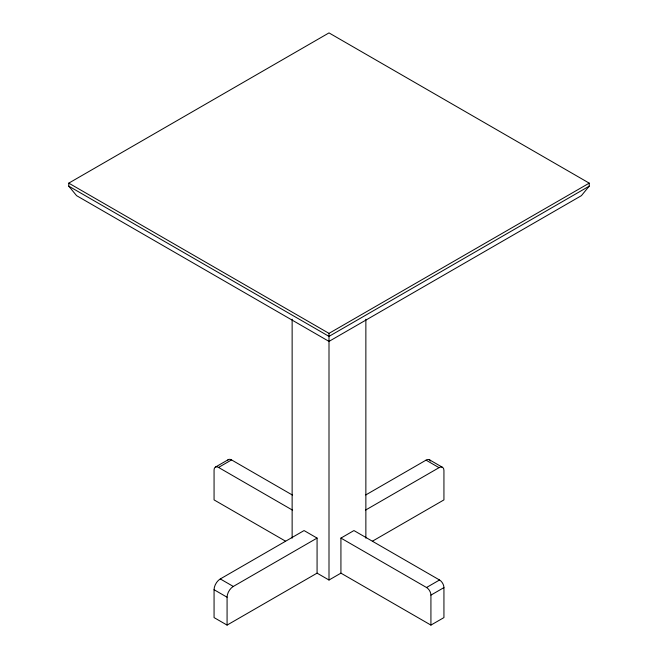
<?xml version="1.0" encoding="UTF-8"?>
<svg xmlns="http://www.w3.org/2000/svg" width="658" height="658" viewBox="0 0 658 658"><rect width="100%" height="100%" fill="white"/><g stroke="black" fill="none" stroke-linecap="round" stroke-linejoin="round"><path stroke-width="0.99" d="M589.223 186.148L581.417 195.656L329 341.395L76.583 195.656L68.777 186.148L68.777 183.138L329 32.9L589.223 183.138L589.223 186.148L329 336.386L68.777 186.148M68.777 183.138L329 333.376L589.223 183.138M215.38 467.114L228.392 459.605M285.531 541.164L214.064 499.899L214.064 470.009A6.325 3.652 60 0 1 218.538 467.427L231.55 459.917L292.382 495.038M220.29 578.941L304.062 530.57L317.074 538.088L317.074 573.143L227.076 625.1L214.064 617.591L214.064 589.716A8.801 5.083 -60 0 1 220.29 578.941L233.302 586.451L317.074 538.088M365.749 494.956L426.039 460.148A6.901 3.989 -60 0 1 430.546 461.028M365.461 510.147L439.05 467.665A6.901 3.989 -60 0 1 443.936 470.478L443.936 499.899L372.469 541.164M340.926 573.143L340.926 538.088L353.938 530.57L439.536 579.994A6.218 3.594 60 0 1 443.936 587.61L443.936 617.591L430.924 625.1L340.926 573.143L329 580.027L317.074 573.143M340.926 538.088L426.524 587.504L439.536 579.994M430.924 625.1L430.924 595.12L443.936 587.61M429.493 459.81L442.505 467.32M426.039 460.148L439.05 467.665M218.538 467.427L292.596 510.189M214.064 589.716L227.076 597.225L227.076 625.1M365.864 319.212L365.864 538.186M329 333.376L329 341.395M329 341.518L329 580.027M292.136 319.212L292.136 538.186M426.524 587.504A6.218 3.594 60 0 1 430.924 595.12M227.076 597.225A8.801 5.083 -60 0 1 233.302 586.451M227.676 460.263A6.325 3.652 60 0 1 231.55 459.917"/></g></svg>
